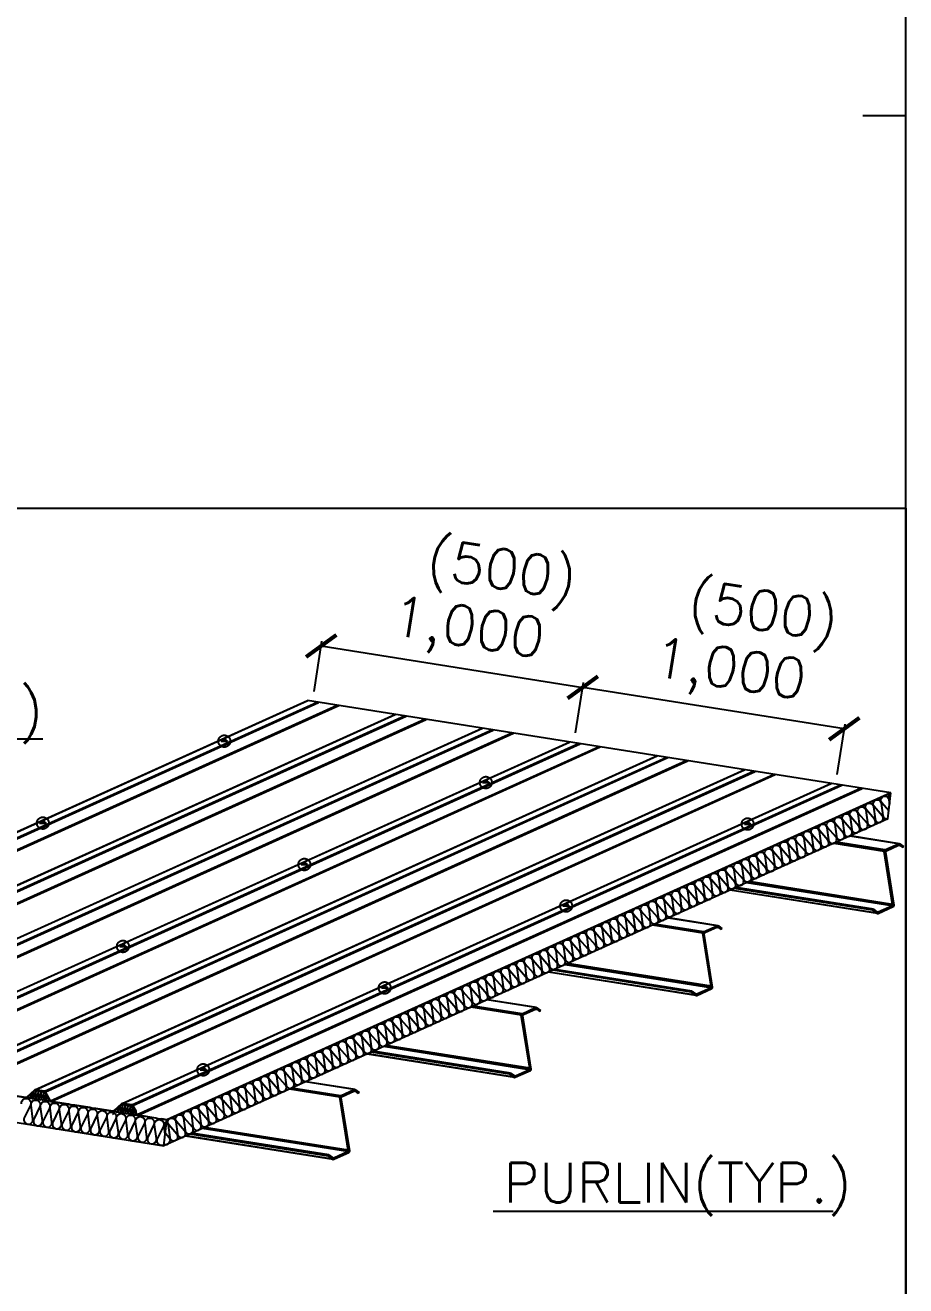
# Model space of a CAD drawing. Header units: metres. Extents: x -297536 to 1852864, y -630451 to -422551.
# Drawn here: x 1142245 to 1165464, y -596423 to -563183 of the extents above; entities that cross this region are included whole.
import ezdxf

# ---------------------------------------------------------------- set-up
doc = ezdxf.new("R2010")
doc.units = ezdxf.units.M
doc.header["$LTSCALE"] = 700
doc.linetypes.add('HID', pattern=[2.3, 1.5, -0.8])
for name, color, linetype in [('DIM', 7, 'Continuous'), ('INS', 8, 'Continuous'), ('sec', 4, 'Continuous'), ('TEX', 3, 'Continuous'), ('된장공장-1$0$WID', 4, 'Continuous')]:
    doc.layers.add(name, color=color, linetype=linetype)
doc.styles.add('WHGTXT', font='romans.shx', dxfattribs={"bigfont": 'WHGTXT.shx'})

# ---------------------------------------------------------------- blocks, each defined once
blk = doc.blocks.new('_ArchTick')
at = {"color": 0, "linetype": 'ByBlock', "const_width": 0.15}
blk.add_lwpolyline([(-0.5, -0.5), (0.5, 0.5)], dxfattribs=at)
blk = doc.blocks.new('Form01')
at = {"layer": '된장공장-1$0$WID', "ltscale": 250}
for p, q in [((410, -287), (410, -10)), ((410, -204.321), (408.378, -204.321))]:
    blk.add_line(p, q, dxfattribs=at)

msp = doc.modelspace()

# ---------------------------------------------------------------- hatches: boundary and pattern name
at = {"layer": 'sec'}
h = msp.add_hatch(color=4, dxfattribs=at)
h.dxf.hatch_style = 1
h.paths.add_polyline_path([(1165284.4, -584765.3, 0.0883807), (1165272.5, -584768.3), (1165093.9, -584849), (1165156.8, -584859), (1165198.3, -584840.2), (1165268.4, -584808.6, -0.269346), (1165303.3, -584812.2), (1165382, -584869.3), (1165402.6, -584841), (1165307.5, -584771.9, 0.0607435), (1165300.1, -584767.8)])
h.paths.add_polyline_path([(1164915.2, -584929.6, 0.1644316), (1164898.8, -584944.9, 0.1644316), (1164895, -584967), (1165116.6, -586366.2, -0.1644316), (1165112.9, -586388.2, -0.1644316), (1165096.5, -586403.5), (1164739.2, -586564.8, -0.269346), (1164704.2, -586561.3), (1164609.1, -586492.2), (1164588.5, -586520.5), (1164700.1, -586601.5, 0.1044457), (1164713.3, -586607.4, 0.0274896), (1164717.1, -586608, 0.1323152), (1164735.1, -586605.1), (1165135.2, -586424.4, 0.338002), (1165155.4, -586387.1), (1164933.8, -584987.9, -0.338002), (1164954, -584950.5), (1165156.8, -584859), (1165093.9, -584849)])
h = msp.add_hatch(color=4, dxfattribs=at)
h.dxf.hatch_style = 1
h.paths.add_polyline_path([(1160499.5, -586925.6, 0.0883807), (1160487.6, -586928.7), (1160308.9, -587009.3), (1160371.9, -587019.3), (1160413.4, -587000.6), (1160483.5, -586968.9, -0.269346), (1160518.4, -586972.5), (1160597.1, -587029.7), (1160617.7, -587001.3), (1160522.6, -586932.2, 0.0607435), (1160515.1, -586928.1)])
h.paths.add_polyline_path([(1160130.3, -587090, 0.1644316), (1160113.9, -587105.3, 0.1644316), (1160110.1, -587127.3), (1160331.7, -588526.5, -0.1644316), (1160328, -588548.6, -0.1644316), (1160311.6, -588563.9), (1159954.3, -588725.2, -0.269346), (1159919.3, -588721.6), (1159824.2, -588652.5), (1159803.6, -588680.8), (1159915.2, -588761.9, 0.1044457), (1159928.4, -588767.8, 0.0274896), (1159932.2, -588768.4, 0.1323152), (1159950.1, -588765.4), (1160350.3, -588584.8, 0.338002), (1160370.5, -588547.4), (1160148.9, -587148.3, -0.338002), (1160169, -587110.9), (1160371.9, -587019.3), (1160308.9, -587009.3)])
h = msp.add_hatch(color=4, dxfattribs=at)
h.dxf.hatch_style = 1
h.paths.add_polyline_path([(1155714.6, -589086, 0.0883807), (1155702.7, -589089), (1155524, -589169.6), (1155587, -589179.6), (1155628.5, -589160.9), (1155698.5, -589129.3, -0.269346), (1155733.5, -589132.8), (1155812.2, -589190), (1155832.7, -589161.7), (1155737.6, -589092.6, 0.0607435), (1155730.2, -589088.5)])
h.paths.add_polyline_path([(1155345.4, -589250.3, 0.1644316), (1155329, -589265.6, 0.1644316), (1155325.2, -589287.7), (1155546.8, -590686.8, -0.1644316), (1155543, -590708.9, -0.1644316), (1155526.6, -590724.2), (1155169.3, -590885.5, -0.269346), (1155134.4, -590881.9), (1155039.3, -590812.8), (1155018.7, -590841.1), (1155130.2, -590922.2, 0.1044457), (1155143.4, -590928.1, 0.0274896), (1155147.2, -590928.7, 0.1323152), (1155165.2, -590925.8), (1155565.4, -590745.1, 0.338002), (1155585.5, -590707.7), (1155363.9, -589308.6, -0.338002), (1155384.1, -589271.2), (1155587, -589179.6), (1155524, -589169.6)])
h = msp.add_hatch(color=4, dxfattribs=at)
h.dxf.hatch_style = 1
h.paths.add_polyline_path([(1150929.6, -591246.3, 0.0883807), (1150917.7, -591249.3), (1150739.1, -591330), (1150802.1, -591340), (1150843.5, -591321.2), (1150913.6, -591289.6, -0.269346), (1150948.6, -591293.2), (1151027.2, -591350.3), (1151047.8, -591322), (1150952.7, -591252.9, 0.0607435), (1150945.3, -591248.8)])
h.paths.add_polyline_path([(1150560.4, -591410.6, 0.1644316), (1150544, -591425.9, 0.1644316), (1150540.3, -591448), (1150761.9, -592847.1, -0.1644316), (1150758.1, -592869.2, -0.1644316), (1150741.7, -592884.5), (1150384.4, -593045.8, -0.269346), (1150349.4, -593042.3), (1150254.3, -592973.2), (1150233.8, -593001.5), (1150345.3, -593082.5, 0.1044457), (1150358.5, -593088.4, 0.0274896), (1150362.3, -593089, 0.1323152), (1150380.3, -593086.1), (1150780.5, -592905.4, 0.338002), (1150800.6, -592868.1), (1150579, -591468.9, -0.338002), (1150599.2, -591431.5), (1150802.1, -591340), (1150739.1, -591330)])

# ---------------------------------------------------------------- linework, layer by layer
for p, q in [((1149860, -580753.8), (1150070.3, -579426.2)), ((1150050.6, -579550.6), (1156946.5, -580642.8)), ((1156756, -581846), (1156966.3, -580518.4)), ((1156756, -581846), (1156966.3, -580518.4)), ((1163842.5, -581735), (1156946.5, -580642.8)), ((1163651.9, -582938.2), (1163862.2, -581610.6)), ((1142710, -582011.6), (1134781.5, -582011.6)), ((1163552.6, -594466.7), (1154583.5, -594466.7))]:
    msp.add_line(p, q)
at = {"color": 8}
for p, q in [((1130980, -589439), (1149689.8, -580991.8)), ((1130994.1, -589438), (1149698.6, -580993.2)), ((1131235.1, -589476.2), (1149939.6, -581031.3)), ((1131248.3, -589481.5), (1149958.1, -581034.3)), ((1131257.8, -589492), (1149982.4, -581038.1)), ((1165069.4, -583427.7), (1149689.8, -580991.8)), ((1131388.8, -589729.1), (1150468.1, -581115)), ((1131398.3, -589739.7), (1150492.4, -581118.9)), ((1131411.4, -589745), (1150510.9, -581121.8)), ((1133295.3, -589798.6), (1151993.5, -581356.6)), ((1133309.5, -589797.6), (1152002.3, -581358)), ((1133550.5, -589835.8), (1152243.4, -581396.2)), ((1133563.6, -589841.1), (1152261.8, -581399.1)), ((1133573.1, -589851.7), (1152286.1, -581403)), ((1133704.2, -590088.7), (1152771.9, -581479.9)), ((1133713.6, -590099.3), (1152796.2, -581483.8)), ((1133726.8, -590104.6), (1152814.6, -581486.7)), ((1135597.2, -590163.2), (1154295.4, -581721.2)), ((1135611.3, -590162.2), (1154304.2, -581722.6)), ((1135852.4, -590200.4), (1154545.2, -581760.8)), ((1135865.5, -590205.7), (1154563.7, -581763.7)), ((1135875, -590216.3), (1154588, -581767.6)), ((1136006, -590453.3), (1155073.7, -581844.5)), ((1136015.5, -590463.9), (1155098.1, -581848.4)), ((1136028.7, -590469.2), (1155116.5, -581851.3)), ((1137900.7, -590520), (1156585.7, -582084)), ((1137909.8, -590521.3), (1156594.5, -582085.4)), ((1138150.8, -590559.5), (1156835.6, -582123.5)), ((1138166.5, -590563.6), (1156854, -582126.5)), ((1138177.6, -590573.4), (1156878.3, -582130.3)), ((1138297.8, -590815.4), (1157364.1, -582207.3)), ((1138306.8, -590826.2), (1157388.4, -582211.1)), ((1138319.1, -590831.9), (1157406.8, -582214)), ((1140198.3, -590891.9), (1158896.4, -582450)), ((1140212.4, -590891), (1158905.3, -582451.4)), ((1140453.4, -590929.1), (1159146.3, -582489.5)), ((1140466.6, -590934.4), (1159164.8, -582492.5)), ((1140476.1, -590945), (1159189.1, -582496.3)), ((1140607.1, -591182.1), (1159674.8, -582573.2)), ((1140616.6, -591192.6), (1159699.1, -582577.1)), ((1140629.7, -591197.9), (1159717.6, -582580)), ((1142500.1, -591256.5), (1161198.3, -582814.5)), ((1142514.3, -591255.5), (1161207.2, -582815.9)), ((1142755.3, -591293.7), (1161448.2, -582854.1)), ((1142768.5, -591299), (1161466.6, -582857)), ((1142777.9, -591309.6), (1161491, -582860.9)), ((1142909, -591546.6), (1161976.7, -582937.8)), ((1142918.5, -591557.2), (1162001, -582941.7)), ((1142931.6, -591562.5), (1162019.5, -582944.6)), ((1144803.6, -591613.3), (1163488.6, -583177.3)), ((1144812.7, -591614.6), (1163497.5, -583178.7)), ((1145053.8, -591652.8), (1163738.5, -583216.9)), ((1145069.4, -591657), (1163757, -583219.8)), ((1145080.6, -591666.8), (1163781.3, -583223.6)), ((1145200.7, -591908.8), (1164267, -583300.6)), ((1145209.7, -591919.5), (1164291.3, -583304.4)), ((1145222, -591925.2), (1164309.8, -583307.3))]:
    msp.add_line(p, q, dxfattribs=at)
at = {"color": 1}
for p, q in [((1147450.8, -582023.1), (1147450.8, -582054.6)), ((1147461.9, -582016.1), (1147528, -582016.1)), ((1147472.9, -582023.1), (1147472.9, -582054.6)), ((1147517, -582023.1), (1147517, -582054.6)), ((1147539, -582023.1), (1147539, -582054.6)), ((1147410.9, -582061.6), (1147410.9, -582054.6)), ((1147410.9, -582054.6), (1147578.9, -582054.6)), ((1147410.9, -582061.6), (1147578.9, -582061.6)), ((1147578.9, -582061.6), (1147578.9, -582054.6)), ((1154306.9, -583153.8), (1154306.9, -583146.8)), ((1154306.9, -583146.8), (1154474.9, -583146.8)), ((1154306.9, -583153.8), (1154474.9, -583153.8)), ((1154346.8, -583115.3), (1154346.8, -583146.8)), ((1154357.8, -583108.3), (1154423.9, -583108.3)), ((1154368.8, -583115.3), (1154368.8, -583146.8)), ((1154412.9, -583115.3), (1154412.9, -583146.8)), ((1154435, -583115.3), (1154435, -583146.8)), ((1154474.9, -583153.8), (1154474.9, -583146.8)), ((1142626, -584221.9), (1142626, -584214.9)), ((1142626, -584214.9), (1142794, -584214.9)), ((1142626, -584221.9), (1142794, -584221.9)), ((1142665.9, -584183.4), (1142665.9, -584214.9)), ((1142676.9, -584176.4), (1142743.1, -584176.4)), ((1142688, -584183.4), (1142688, -584214.9)), ((1142732.1, -584183.4), (1142732.1, -584214.9)), ((1142754.1, -584183.4), (1142754.1, -584214.9)), ((1142794, -584221.9), (1142794, -584214.9)), ((1161209.8, -584247.1), (1161209.8, -584240.1)), ((1161209.8, -584240.1), (1161377.8, -584240.1)), ((1161209.8, -584247.1), (1161377.8, -584247.1)), ((1161249.7, -584208.6), (1161249.7, -584240.1)), ((1161260.7, -584201.6), (1161326.9, -584201.6)), ((1161271.8, -584208.6), (1161271.8, -584240.1)), ((1161315.9, -584208.6), (1161315.9, -584240.1)), ((1161337.9, -584208.6), (1161337.9, -584240.1)), ((1161377.8, -584247.1), (1161377.8, -584240.1)), ((1149521.9, -585314.1), (1149521.9, -585307.1)), ((1149521.9, -585307.1), (1149689.9, -585307.1)), ((1149521.9, -585314.1), (1149689.9, -585314.1)), ((1149561.8, -585275.6), (1149561.8, -585307.1)), ((1149572.9, -585268.6), (1149639, -585268.6)), ((1149583.9, -585275.6), (1149583.9, -585307.1)), ((1149628, -585275.6), (1149628, -585307.1)), ((1149650, -585275.6), (1149650, -585307.1)), ((1149689.9, -585314.1), (1149689.9, -585307.1)), ((1156424.9, -586407.4), (1156424.9, -586400.4)), ((1156424.9, -586400.4), (1156592.9, -586400.4)), ((1156424.9, -586407.4), (1156592.9, -586407.4)), ((1156464.8, -586368.9), (1156464.8, -586400.4)), ((1156475.8, -586361.9), (1156542, -586361.9)), ((1156486.8, -586368.9), (1156486.8, -586400.4)), ((1156530.9, -586368.9), (1156530.9, -586400.4)), ((1156553, -586368.9), (1156553, -586400.4)), ((1156592.9, -586407.4), (1156592.9, -586400.4)), ((1144737, -587474.5), (1144737, -587467.5)), ((1144737, -587467.5), (1144905, -587467.5)), ((1144737, -587474.5), (1144905, -587474.5)), ((1144776.9, -587436), (1144776.9, -587467.5)), ((1144787.9, -587429), (1144854.1, -587429)), ((1144799, -587436), (1144799, -587467.5)), ((1144843.1, -587436), (1144843.1, -587467.5)), ((1144865.1, -587436), (1144865.1, -587467.5)), ((1144905, -587474.5), (1144905, -587467.5)), ((1151640, -588567.8), (1151640, -588560.8)), ((1151640, -588560.8), (1151808, -588560.8)), ((1151640, -588567.8), (1151808, -588567.8)), ((1151679.9, -588529.3), (1151679.9, -588560.8)), ((1151690.9, -588522.3), (1151757, -588522.3)), ((1151701.9, -588529.3), (1151701.9, -588560.8)), ((1151746, -588529.3), (1151746, -588560.8)), ((1151768.1, -588529.3), (1151768.1, -588560.8)), ((1151808, -588567.8), (1151808, -588560.8)), ((1146855, -590728.1), (1146855, -590721.1)), ((1146855, -590721.1), (1147023, -590721.1)), ((1146855, -590728.1), (1147023, -590728.1)), ((1146894.9, -590689.6), (1146894.9, -590721.1)), ((1146906, -590682.6), (1146972.1, -590682.6)), ((1146917, -590689.6), (1146917, -590721.1)), ((1146961.1, -590689.6), (1146961.1, -590721.1)), ((1146983.1, -590689.6), (1146983.1, -590721.1)), ((1147023, -590728.1), (1147023, -590721.1))]:
    msp.add_line(p, q, dxfattribs=at)
at = {"color": 5}
msp.add_lwpolyline([(1165464.2, -610917.4), (1130464.2, -610917.4), (1130464.2, -575917.3), (1165464.2, -575917.3)], close=True, dxfattribs=at)
at = {"color": 8}
for points in [[(1145159.1, -591825.8), (1145075, -591673.7, 0.2311749), (1145058.4, -591662), (1144805.5, -591622, 0.2311749), (1144786.1, -591627.9), (1144583.6, -591817.1, -0.2311749), (1144550.2, -591827.4), (1144107.1, -591757.2), (1144046.7, -591758.3), (1144000.3, -591750.9), (1143943.2, -591731.2), (1143550.7, -591669.1), (1143490.4, -591670.1), (1143444, -591662.8), (1143386.9, -591643.1), (1142930.3, -591570.8, -0.2311749), (1142901.6, -591550.7), (1142774.6, -591320.8, 0.2311749), (1142745.9, -591300.7), (1142521.1, -591265.1, 0.2311749), (1142487.6, -591275.4), (1142295.7, -591454.7, -0.2311749), (1142262.2, -591465), (1141805.7, -591392.7)], [(1145118.5, -591752.3), (1145111.1, -591756.4), (1145151.8, -591829.9, 1), (1145166.5, -591821.7), (1145082.4, -591669.6, 0.2311749), (1145059.7, -591653.7), (1144806.8, -591613.7, 0.2311749), (1144780.3, -591621.8), (1144577.9, -591811, -0.2311749), (1144551.5, -591819.1), (1144107.7, -591748.8), (1144047.3, -591749.8), (1144002.4, -591742.7), (1143945.3, -591723.1), (1143551.3, -591660.7), (1143490.9, -591661.7), (1143446, -591654.6), (1143388.9, -591634.9), (1142931.6, -591562.5, -0.2311749), (1142909, -591546.6), (1142777.9, -591309.6, 0.2311749), (1142755.3, -591293.7), (1142514.3, -591255.5, 0.2311749), (1142487.9, -591263.6), (1142290, -591448.6, -0.2311749), (1142263.5, -591456.7), (1141806.2, -591384.3)], [(1142150.1, -591621.4, -1.34), (1142380, -591657.8), (1142220.1, -591990)], [(1142220.1, -591990, 1.34), (1142450, -592026.4), (1142400.6, -591661.1, -1.34), (1142630.5, -591697.5), (1142470.6, -592029.7), (1142470.6, -592029.7, 1.34), (1142700.5, -592066.1), (1142651.1, -591700.8, -1.34), (1142881, -591737.2), (1142721.1, -592069.4), (1142721.1, -592069.4, 1.34), (1142951, -592105.8), (1142901.6, -591740.5, -1.34), (1143131.5, -591776.9), (1142971.6, -592109.1), (1142971.6, -592109.1, 1.34), (1143201.5, -592145.5), (1143152.1, -591780.1, -1.34), (1143382, -591816.5), (1143222.1, -592148.7), (1143222.1, -592148.7, 1.34), (1143452, -592185.1), (1143402.6, -591819.8, -1.34), (1143632.5, -591856.2), (1143472.6, -592188.4), (1143472.6, -592188.4, 1.34), (1143702.5, -592224.8), (1143653.1, -591859.5, -1.34), (1143883, -591895.9), (1143723.1, -592228.1), (1143723.1, -592228.1, 1.34), (1143953, -592264.5), (1143903.6, -591899.2, -1.34), (1144133.5, -591935.6), (1143973.6, -592267.8), (1143973.6, -592267.8, 1.34), (1144203.5, -592304.2), (1144154.1, -591938.8, -1.34), (1144384, -591975.2), (1144224.1, -592307.4), (1144224.1, -592307.4, 1.34), (1144454, -592343.8), (1144404.6, -591978.5, -1.34), (1144634.5, -592014.9), (1144474.6, -592347.1), (1144474.6, -592347.1, 1.34), (1144704.5, -592383.5), (1144655.1, -592018.2, -1.34), (1144885, -592054.6), (1144725.1, -592386.8), (1144725.1, -592386.8, 1.34), (1144955, -592423.2), (1144905.6, -592057.9, -1.34), (1145135.5, -592094.3), (1144975.6, -592426.5), (1144975.6, -592426.5, 1.34), (1145205.5, -592462.9), (1145156.1, -592097.5, -1.34), (1145386, -592133.9), (1145226.1, -592466.1), (1145226.1, -592466.1, 1.34), (1145456, -592502.6), (1145406.6, -592137.2, -1.34), (1145636.5, -592173.6), (1145476.6, -592505.8), (1145476.6, -592505.8, 1.34), (1145706.5, -592542.2), (1145657.1, -592176.9, -1.34), (1145887, -592213.3), (1145727.1, -592545.5), (1145727.1, -592545.5, 0.7786575), (1145908.2, -592695.9)], [(1145981.6, -592045.6), (1145851.4, -592025), (1145791, -592026), (1145746.1, -592018.9), (1145689, -591999.2), (1145223.8, -591925.6, -0.2311749), (1145201.2, -591909.7), (1145164.5, -591843.3, 0.2311749), (1145158, -591838.7), (1145153.6, -591838.1, -0.2311749), (1145147.1, -591833.5), (1145061.3, -591678.3, 0.2311749), (1145038.7, -591662.4), (1144802.4, -591625, 0.2311749), (1144775.9, -591633.1), (1144581.2, -591815.1, 0.1670433), (1144571.6, -591833.2), (1144560.1, -591905.5), (1144568.4, -591906.8)], [(1145980.6, -592053.9), (1145850.8, -592033.4), (1145790.4, -592034.4), (1145744, -592027.1), (1145686.9, -592007.4), (1145222.5, -591933.9, -0.2311749), (1145193.9, -591913.8), (1145157.2, -591847.4, 0.2311749), (1145156.7, -591847), (1145152.3, -591846.3, -0.2311749), (1145139.7, -591837.5), (1145054, -591682.4, 0.2311749), (1145037.4, -591670.7), (1144801, -591633.3, 0.2311749), (1144781.7, -591639.2), (1144586.9, -591821.3, 0.1670433), (1144579.9, -591834.5), (1144568.4, -591906.8)], [(1145937.4, -592436.9), (1145907.6, -592216.6, -0.3270457), (1145976.5, -592090.7)]]:
    msp.add_lwpolyline(points, format="xyb", dxfattribs=at)
at = {"color": 1, "linetype": 'HID', "ltscale": 10}
for centre in [(1147494.9, -582061.6), (1154390.9, -583153.8), (1142710, -584221.9), (1161293.8, -584247.1), (1149605.9, -585314.1), (1156508.9, -586407.4), (1144821, -587474.5), (1151724, -588567.8), (1146939, -590728.1)]:
    msp.add_circle(centre, 157.2, dxfattribs=at)
at = {"color": 1}
for centre, radius, start, end in [((1147461.9, -582028.3), 12.2, 25.17539, 154.82461), ((1147494.9, -582054.3), 38.2, 54.77484, 125.22516), ((1147528, -582028.3), 12.2, 25.17539, 154.82461), ((1154357.8, -583120.5), 12.2, 25.17539, 154.82461), ((1154390.9, -583146.5), 38.2, 54.77484, 125.22516), ((1154423.9, -583120.5), 12.2, 25.17539, 154.82461), ((1142676.9, -584188.6), 12.2, 25.17539, 154.82461), ((1142710, -584214.6), 38.2, 54.77484, 125.22516), ((1142743.1, -584188.6), 12.2, 25.17539, 154.82461), ((1161260.7, -584213.8), 12.2, 25.17539, 154.82461), ((1161293.8, -584239.8), 38.2, 54.77484, 125.22516), ((1161326.9, -584213.8), 12.2, 25.17539, 154.82461), ((1149572.9, -585280.8), 12.2, 25.17539, 154.82461), ((1149605.9, -585306.9), 38.2, 54.77484, 125.22516), ((1149639, -585280.8), 12.2, 25.17539, 154.82461), ((1156475.8, -586374.1), 12.2, 25.17539, 154.82461), ((1156508.9, -586400.2), 38.2, 54.77484, 125.22516), ((1156542, -586374.1), 12.2, 25.17539, 154.82461), ((1144787.9, -587441.1), 12.2, 25.17539, 154.82461), ((1144821, -587467.2), 38.2, 54.77484, 125.22516), ((1144854.1, -587441.1), 12.2, 25.17539, 154.82461), ((1151690.9, -588534.5), 12.2, 25.17539, 154.82461), ((1151724, -588560.5), 38.2, 54.77484, 125.22516), ((1151757, -588534.5), 12.2, 25.17539, 154.82461), ((1146906, -590694.8), 12.2, 25.17539, 154.82461), ((1146939, -590720.8), 38.2, 54.77484, 125.22516), ((1146972.1, -590694.8), 12.2, 25.17539, 154.82461)]:
    msp.add_arc(centre, radius, start, end, dxfattribs=at)
at = {"layer": 'DIM'}
for points in [[(1142710, -584176.4, 0, 240.1, 0), (1142710, -583456.2, 0, 0, 0), (1142710, -582011.6, 0, 0, 0)], [(1154583.5, -590857.3, 0, 240.1, 0), (1154583.5, -591577.5, 0, 0, 0), (1154583.5, -594466.7, 0, 0, 0)]]:
    msp.add_lwpolyline(points, format="xyseb", dxfattribs=at)
at = {"layer": 'INS'}
for p, q in [((1165068.5, -583436), (1145980.6, -592053.9)), ((1165069.4, -583427.7), (1145981.6, -592045.6)), ((1164992, -584113.5), (1165069.4, -583427.7)), ((1164992, -584113.5), (1145904.2, -592731.4)), ((1130667.8, -590318.2), (1145904.2, -592731.4)), ((1145904.2, -592731.4), (1145981.6, -592045.6)), ((1145904.2, -592731.4), (1145981.6, -592045.6))]:
    msp.add_line(p, q, dxfattribs=at)
for points in [[(1145973.3, -592119.1, -0.1930197), (1146012.8, -592188.5), (1146055.9, -592511.6), (1146055.9, -592511.6, 1.34), (1146243.4, -592427), (1146029.6, -592180.9, -1.34), (1146217.2, -592096.2), (1146260.3, -592419.4), (1146260.3, -592419.4, 1.34), (1146447.8, -592334.7), (1146234, -592088.7, -1.34), (1146421.5, -592004), (1146464.6, -592327.1), (1146464.6, -592327.1, 1.34), (1146652.2, -592242.4), (1146438.4, -591996.4, -1.34), (1146625.9, -591911.7), (1146669, -592234.8), (1146669, -592234.8, 1.34), (1146856.6, -592150.1), (1146642.8, -591904.1, -1.34), (1146830.3, -591819.4), (1146873.4, -592142.5), (1146873.4, -592142.5, 1.34), (1147061, -592057.8), (1146847.1, -591811.8, -1.34), (1147034.7, -591727.1), (1147077.8, -592050.2), (1147077.8, -592050.2, 1.34), (1147265.4, -591965.6), (1147051.5, -591719.5, -1.34), (1147239.1, -591634.9), (1147282.2, -591958), (1147282.2, -591958, 1.34), (1147469.8, -591873.3), (1147255.9, -591627.3, -1.34), (1147443.5, -591542.6), (1147486.6, -591865.7), (1147486.6, -591865.7, 1.34), (1147674.2, -591781), (1147460.3, -591535, -1.34), (1147647.9, -591450.3), (1147691, -591773.4), (1147691, -591773.4, 1.34), (1147878.6, -591688.7), (1147664.7, -591442.7, -1.34), (1147852.3, -591358), (1147895.4, -591681.1), (1147895.4, -591681.1, 1.34), (1148082.9, -591596.4), (1147869.1, -591350.4, -1.34), (1148056.7, -591265.7), (1148099.8, -591588.8), (1148099.8, -591588.8, 1.34), (1148287.3, -591504.2), (1148073.5, -591258.1, -1.34), (1148261, -591173.5), (1148304.2, -591496.6), (1148304.2, -591496.6, 1.34), (1148491.7, -591411.9), (1148277.9, -591165.9, -1.34), (1148465.4, -591081.2), (1148508.5, -591404.3), (1148508.5, -591404.3, 1.34), (1148696.1, -591319.6), (1148482.3, -591073.6, -1.34), (1148669.8, -590988.9), (1148712.9, -591312), (1148712.9, -591312, 1.34), (1148900.5, -591227.3), (1148686.6, -590981.3, -1.34), (1148874.2, -590896.6), (1148917.3, -591219.7), (1148917.3, -591219.7, 1.34), (1149104.9, -591135), (1148891, -590889, -1.34), (1149078.6, -590804.3), (1149121.7, -591127.5), (1149121.7, -591127.5, 1.34), (1149309.3, -591042.8), (1149095.4, -590796.7, -1.34), (1149283, -590712.1), (1149326.1, -591035.2), (1149326.1, -591035.2, 1.34), (1149513.7, -590950.5), (1149299.8, -590704.5, -1.34), (1149487.4, -590619.8), (1149530.5, -590942.9), (1149530.5, -590942.9, 1.34), (1149718.1, -590858.2), (1149504.2, -590612.2, -1.34), (1149691.8, -590527.5), (1149734.9, -590850.6), (1149734.9, -590850.6, 1.34), (1149922.4, -590765.9), (1149708.6, -590519.9, -1.34), (1149896.2, -590435.2), (1149939.3, -590758.3), (1149939.3, -590758.3, 1.34), (1150126.8, -590673.7), (1149913, -590427.6, -1.34), (1150100.6, -590342.9), (1150143.7, -590666.1), (1150143.7, -590666.1, 1.34), (1150331.2, -590581.4), (1150117.4, -590335.4, -1.34), (1150304.9, -590250.7), (1150348, -590573.8), (1150348, -590573.8, 1.34), (1150535.6, -590489.1), (1150321.8, -590243.1, -1.34), (1150509.3, -590158.4), (1150552.4, -590481.5), (1150552.4, -590481.5, 1.34), (1150740, -590396.8), (1150526.1, -590150.8, -1.34), (1150713.7, -590066.1), (1150756.8, -590389.2), (1150756.8, -590389.2, 1.34), (1150944.4, -590304.5), (1150730.5, -590058.5, -1.34), (1150918.1, -589973.8), (1150961.2, -590296.9), (1150961.2, -590296.9, 1.34), (1151148.8, -590212.3), (1150934.9, -589966.2, -1.34), (1151122.5, -589881.5), (1151165.6, -590204.7), (1151165.6, -590204.7, 1.34), (1151353.2, -590120), (1151139.3, -589874, -1.34), (1151326.9, -589789.3), (1151370, -590112.4), (1151370, -590112.4, 1.34), (1151557.6, -590027.7), (1151343.7, -589781.7, -1.34), (1151531.3, -589697), (1151574.4, -590020.1), (1151574.4, -590020.1, 1.34), (1151761.9, -589935.4), (1151548.1, -589689.4, -1.34), (1151735.7, -589604.7), (1151778.8, -589927.8), (1151778.8, -589927.8, 1.34), (1151966.3, -589843.1), (1151752.5, -589597.1, -1.34), (1151940.1, -589512.4), (1151983.2, -589835.5), (1151983.2, -589835.5, 1.34), (1152170.7, -589750.9), (1151956.9, -589504.8, -1.34), (1152144.4, -589420.2), (1152187.5, -589743.3), (1152187.5, -589743.3, 1.34), (1152375.1, -589658.6), (1152161.3, -589412.6, -1.34), (1152348.8, -589327.9), (1152391.9, -589651), (1152391.9, -589651, 1.34), (1152579.5, -589566.3), (1152365.7, -589320.3, -1.34), (1152553.2, -589235.6), (1152596.3, -589558.7), (1152596.3, -589558.7, 1.34), (1152783.9, -589474), (1152570, -589228, -1.34), (1152757.6, -589143.3), (1152800.7, -589466.4), (1152800.7, -589466.4, 1.34), (1152988.3, -589381.7), (1152774.4, -589135.7, -1.34), (1152962, -589051), (1153005.1, -589374.2), (1153005.1, -589374.2, 1.34), (1153192.7, -589289.5), (1152978.8, -589043.4, -1.34), (1153166.4, -588958.8), (1153209.5, -589281.9), (1153209.5, -589281.9, 1.34), (1153397.1, -589197.2), (1153183.2, -588951.2, -1.34), (1153370.8, -588866.5), (1153413.9, -589189.6), (1153413.9, -589189.6, 1.34), (1153601.5, -589104.9), (1153387.6, -588858.9, -1.34), (1153575.2, -588774.2), (1153618.3, -589097.3), (1153618.3, -589097.3, 1.34), (1153805.8, -589012.6), (1153592, -588766.6, -1.34), (1153779.6, -588681.9), (1153822.7, -589005), (1153822.7, -589005, 1.34), (1154010.2, -588920.3), (1153796.4, -588674.3, -1.34), (1153983.9, -588589.6), (1154027, -588912.8), (1154027, -588912.8, 1.34), (1154214.6, -588828.1), (1154000.8, -588582, -1.34), (1154188.3, -588497.4), (1154231.4, -588820.5), (1154231.4, -588820.5, 1.34), (1154419, -588735.8), (1154205.2, -588489.8, -1.34), (1154392.7, -588405.1), (1154435.8, -588728.2), (1154435.8, -588728.2, 1.34), (1154623.4, -588643.5), (1154409.5, -588397.5, -1.34), (1154597.1, -588312.8), (1154640.2, -588635.9), (1154640.2, -588635.9, 1.34), (1154827.8, -588551.2), (1154613.9, -588305.2, -1.34), (1154801.5, -588220.5), (1154844.6, -588543.6), (1154844.6, -588543.6, 1.34), (1155032.2, -588459), (1154818.3, -588212.9, -1.34), (1155005.9, -588128.2), (1155049, -588451.4), (1155049, -588451.4, 1.34), (1155236.6, -588366.7), (1155022.7, -588120.7, -1.34), (1155210.3, -588036), (1155253.4, -588359.1), (1155253.4, -588359.1, 1.34), (1155441, -588274.4), (1155227.1, -588028.4, -1.34), (1155414.7, -587943.7), (1155457.8, -588266.8), (1155457.8, -588266.8, 1.34), (1155645.3, -588182.1), (1155431.5, -587936.1, -1.34), (1155619.1, -587851.4), (1155662.2, -588174.5), (1155662.2, -588174.5, 1.34), (1155849.7, -588089.8), (1155635.9, -587843.8, -1.34), (1155823.4, -587759.1), (1155866.6, -588082.2), (1155866.6, -588082.2, 1.34), (1156054.1, -587997.6), (1155840.3, -587751.5, -1.34), (1156027.8, -587666.9), (1156070.9, -587990), (1156070.9, -587990, 1.34), (1156258.5, -587905.3), (1156044.7, -587659.3, -1.34), (1156232.2, -587574.6), (1156275.3, -587897.7), (1156275.3, -587897.7, 1.34), (1156462.9, -587813), (1156249, -587567, -1.34), (1156436.6, -587482.3), (1156479.7, -587805.4), (1156479.7, -587805.4, 1.34), (1156667.3, -587720.7), (1156453.4, -587474.7, -1.34), (1156641, -587390), (1156684.1, -587713.1), (1156684.1, -587713.1, 1.34), (1156871.7, -587628.4), (1156657.8, -587382.4, -1.34), (1156845.4, -587297.7), (1156888.5, -587620.8), (1156888.5, -587620.8, 1.34), (1157076.1, -587536.2), (1156862.2, -587290.1, -1.34), (1157049.8, -587205.5), (1157092.9, -587528.6), (1157092.9, -587528.6, 1.34), (1157280.5, -587443.9), (1157066.6, -587197.9, -1.34), (1157254.2, -587113.2), (1157297.3, -587436.3), (1157297.3, -587436.3, 1.34), (1157484.8, -587351.6), (1157271, -587105.6, -1.34), (1157458.6, -587020.9), (1157501.7, -587344), (1157501.7, -587344, 1.34), (1157689.2, -587259.3), (1157475.4, -587013.3, -1.34), (1157663, -586928.6), (1157706.1, -587251.7), (1157706.1, -587251.7, 1.34), (1157893.6, -587167), (1157679.8, -586921, -1.34), (1157867.3, -586836.3), (1157910.4, -587159.5), (1157910.4, -587159.5, 1.34), (1158098, -587074.8), (1157884.2, -586828.7, -1.34), (1158071.7, -586744.1), (1158114.8, -587067.2), (1158114.8, -587067.2, 1.34), (1158302.4, -586982.5), (1158088.5, -586736.5, -1.34), (1158276.1, -586651.8), (1158319.2, -586974.9), (1158319.2, -586974.9, 1.34), (1158506.8, -586890.2), (1158292.9, -586644.2, -1.34), (1158480.5, -586559.5), (1158523.6, -586882.6), (1158523.6, -586882.6, 1.34), (1158711.2, -586797.9), (1158497.3, -586551.9, -1.34), (1158684.9, -586467.2), (1158728, -586790.3), (1158728, -586790.3, 1.34), (1158915.6, -586705.6), (1158701.7, -586459.6, -1.34), (1158889.3, -586374.9), (1158932.4, -586698.1), (1158932.4, -586698.1, 1.34), (1159120, -586613.4), (1158906.1, -586367.3, -1.34), (1159093.7, -586282.7), (1159136.8, -586605.8), (1159136.8, -586605.8, 1.34), (1159324.3, -586521.1), (1159110.5, -586275.1, -1.34), (1159298.1, -586190.4), (1159341.2, -586513.5), (1159341.2, -586513.5, 1.34), (1159528.7, -586428.8), (1159314.9, -586182.8, -1.34), (1159502.5, -586098.1), (1159545.6, -586421.2), (1159545.6, -586421.2, 1.34), (1159733.1, -586336.5), (1159519.3, -586090.5, -1.34), (1159706.8, -586005.8), (1159749.9, -586328.9), (1159749.9, -586328.9, 1.34), (1159937.5, -586244.3), (1159723.7, -585998.2, -1.34), (1159911.2, -585913.5), (1159954.3, -586236.7), (1159954.3, -586236.7, 1.34), (1160141.9, -586152), (1159928.1, -585906, -1.34), (1160115.6, -585821.3), (1160158.7, -586144.4), (1160158.7, -586144.4, 1.34), (1160346.3, -586059.7), (1160132.4, -585813.7, -1.34), (1160320, -585729), (1160363.1, -586052.1), (1160363.1, -586052.1, 1.34), (1160550.7, -585967.4), (1160336.8, -585721.4, -1.34), (1160524.4, -585636.7), (1160567.5, -585959.8), (1160567.5, -585959.8, 1.34), (1160755.1, -585875.1), (1160541.2, -585629.1, -1.34), (1160728.8, -585544.4), (1160771.9, -585867.5), (1160771.9, -585867.5, 1.34), (1160959.5, -585782.9), (1160745.6, -585536.8, -1.34), (1160933.2, -585452.2), (1160976.3, -585775.3), (1160976.3, -585775.3, 1.34), (1161163.9, -585690.6), (1160950, -585444.6, -1.34), (1161137.6, -585359.9), (1161180.7, -585683), (1161180.7, -585683, 1.34), (1161368.2, -585598.3), (1161154.4, -585352.3, -1.34), (1161342, -585267.6), (1161385.1, -585590.7), (1161385.1, -585590.7, 1.34), (1161572.6, -585506), (1161358.8, -585260, -1.34), (1161546.3, -585175.3), (1161589.4, -585498.4), (1161589.4, -585498.4, 1.34), (1161777, -585413.7), (1161563.2, -585167.7, -1.34), (1161750.7, -585083), (1161793.8, -585406.1), (1161793.8, -585406.1, 1.34), (1161981.4, -585321.5), (1161767.6, -585075.4, -1.34), (1161955.1, -584990.8), (1161998.2, -585313.9), (1161998.2, -585313.9, 1.34), (1162185.8, -585229.2), (1161971.9, -584983.2, -1.34), (1162159.5, -584898.5), (1162202.6, -585221.6), (1162202.6, -585221.6, 1.34), (1162390.2, -585136.9), (1162176.3, -584890.9, -1.34), (1162363.9, -584806.2), (1162407, -585129.3), (1162407, -585129.3, 1.34), (1162594.6, -585044.6), (1162380.7, -584798.6, -1.34), (1162568.3, -584713.9), (1162611.4, -585037), (1162611.4, -585037, 1.34), (1162799, -584952.3), (1162585.1, -584706.3, -1.34), (1162772.7, -584621.6), (1162815.8, -584944.8), (1162815.8, -584944.8, 1.34), (1163003.4, -584860.1), (1162789.5, -584614, -1.34), (1162977.1, -584529.4), (1163020.2, -584852.5), (1163020.2, -584852.5, 1.34), (1163207.7, -584767.8), (1162993.9, -584521.8, -1.34), (1163181.5, -584437.1), (1163224.6, -584760.2), (1163224.6, -584760.2, 1.34), (1163412.1, -584675.5), (1163198.3, -584429.5, -1.34), (1163385.8, -584344.8), (1163429, -584667.9), (1163429, -584667.9, 1.34), (1163616.5, -584583.2), (1163402.7, -584337.2, -1.34), (1163590.2, -584252.5), (1163633.3, -584575.6), (1163633.3, -584575.6, 1.34), (1163820.9, -584491), (1163607.1, -584244.9, -1.34), (1163794.6, -584160.2), (1163837.7, -584483.4), (1163837.7, -584483.4, 1.34), (1164025.3, -584398.7), (1163811.4, -584152.6, -1.34), (1163999, -584068), (1164042.1, -584391.1), (1164042.1, -584391.1, 1.34), (1164229.7, -584306.4), (1164015.8, -584060.4, -1.34), (1164203.4, -583975.7), (1164246.5, -584298.8), (1164246.5, -584298.8, 1.34), (1164434.1, -584214.1), (1164220.2, -583968.1, -1.34), (1164407.8, -583883.4), (1164450.9, -584206.5), (1164450.9, -584206.5, 1.34), (1164638.5, -584121.8), (1164424.6, -583875.8, -1.34), (1164612.2, -583791.1), (1164655.3, -584114.2), (1164655.3, -584114.2, 1.34), (1164842.9, -584029.6), (1164629, -583783.5, -1.34), (1164816.6, -583698.8), (1164859.7, -584022), (1164859.7, -584022, 0.4471366), (1164992.2, -584111.6)], [(1165016, -583901.3), (1164833.4, -583691.3, -1.34), (1165021, -583606.6), (1165036.3, -583721.3)], [(1165048.7, -583611.5), (1165037.8, -583599, -0.4817751), (1165068.7, -583434)], [(1142450.9, -591309.2), (1142399.3, -591443.1, 0.4142136), (1142428.1, -591482.8)], [(1142428.1, -591482.8, 0.4142136), (1142467.7, -591454), (1142459.4, -591301.2)], [(1142510.9, -591264.7, -0.3045143), (1142527.2, -591299.7), (1142467.7, -591454, 0.4142136), (1142496.5, -591493.6)], [(1142496.5, -591493.6, 0.4142136), (1142536.1, -591464.8), (1142527.2, -591299.7, -0.3329335), (1142557, -591270.8, -0.3329335)], [(1142576.2, -591273.8, -0.3329335), (1142595.6, -591310.6), (1142536.1, -591464.8, 0.4142136), (1142564.9, -591504.4)], [(1142564.9, -591504.4, 0.4142136), (1142604.5, -591475.6), (1142595.6, -591310.6, -0.3329335), (1142625.4, -591281.6, -0.3329335)], [(1142644.6, -591284.7, -0.3329335), (1142664, -591321.4), (1142604.5, -591475.6, 0.4142136), (1142633.3, -591515.3)], [(1142633.3, -591515.3, 0.4142136), (1142672.9, -591486.5), (1142664, -591321.4, -0.3329335), (1142693.8, -591292.5, -0.3329335)], [(1142713.1, -591295.5, -0.3329335), (1142732.4, -591332.2), (1142672.9, -591486.5, 0.4142136), (1142701.7, -591526.1)], [(1142701.7, -591526.1, 0.4142136), (1142741.4, -591497.3), (1142732.4, -591332.2, -0.2911333), (1142757.1, -591304.4, -0.2911333)], [(1142291.2, -591461.1, 0.4142136), (1142330.8, -591432.3), (1142330.3, -591421.9)], [(1142337.4, -591415.3), (1142330.8, -591432.3, 0.4142136), (1142359.6, -591471.9)], [(1142359.6, -591471.9, 0.4142136), (1142399.3, -591443.1), (1142394.9, -591361.6)], [(1142794.9, -591358.4), (1142741.4, -591497.3, 0.4142136), (1142770.2, -591536.9)], [(1142770.2, -591536.9, 0.4142136), (1142809.8, -591508.1), (1142802.4, -591372)], [(1142837.7, -591435.8), (1142809.8, -591508.1, 0.4142136), (1142838.6, -591547.8)], [(1142838.6, -591547.8, 0.4142136), (1142878.2, -591519), (1142877.6, -591508)], [(1142880.5, -591513.1), (1142878.2, -591519, 0.4142136), (1142907, -591558.6)], [(1144714.2, -591851.9, 0.4142136), (1144753.8, -591823.1), (1144745.7, -591672.9)], [(1144795.7, -591633.1, -0.3170595), (1144813.3, -591668.9), (1144753.8, -591823.1, 0.4142136), (1144782.6, -591862.8)], [(1144782.6, -591862.8, 0.4142136), (1144822.3, -591834), (1144813.3, -591668.9, -0.3329335), (1144843.1, -591640, -0.3329335)], [(1144862.4, -591643, -0.3329335), (1144881.8, -591679.7), (1144822.3, -591834, 0.4142136), (1144851, -591873.6)], [(1144851, -591873.6, 0.4142136), (1144890.7, -591844.8), (1144881.8, -591679.7, -0.3329335), (1144911.5, -591650.8, -0.3329335)], [(1144930.8, -591653.9, -0.3329335), (1144950.2, -591690.6), (1144890.7, -591844.8, 0.4142136), (1144919.5, -591884.4)], [(1144919.5, -591884.4, 0.4142136), (1144959.1, -591855.7), (1144950.2, -591690.6, -0.3329335), (1144980, -591661.6, -0.3329335)], [(1144999.2, -591664.7, -0.3329335), (1145018.6, -591701.4), (1144959.1, -591855.7, 0.4142136), (1144987.9, -591895.3)], [(1144987.9, -591895.3, 0.4142136), (1145027.5, -591866.5), (1145018.6, -591701.4, -0.3025964), (1145044.6, -591673.2, -0.2911333)], [(1144580.9, -591830.6, 0.384847), (1144617, -591801.5), (1144616.6, -591793.6)], [(1144622, -591788.5), (1144617, -591801.5, 0.4142136), (1144645.8, -591841.1)], [(1144645.8, -591841.1, 0.4142136), (1144685.4, -591812.3), (1144681.1, -591733.2)], [(1144735.5, -591682.4), (1144685.4, -591812.3, 0.4142136), (1144714.2, -591851.9)], [(1145080.2, -591729.9), (1145027.5, -591866.5, 0.4142136), (1145056.3, -591906.1)], [(1145056.3, -591906.1, 0.4142136), (1145095.9, -591877.3), (1145088.8, -591745.4)], [(1145123, -591807.2), (1145095.9, -591877.3, 0.4142136), (1145124.7, -591917)], [(1145124.7, -591917, 0.4142136), (1145164.4, -591888.2), (1145162.7, -591857.4)], [(1145170.7, -591871.8), (1145164.4, -591888.2, 0.5302596), (1145206.2, -591927.4)], [(1145909.4, -592685.2, 0.8218623), (1146039.1, -592519.2), (1145940.9, -592406.3)]]:
    msp.add_lwpolyline(points, format="xyb", dxfattribs=at)
at = {"layer": 'sec', "color": 4}
for p, q in [((1165272.5, -584768.3), (1163991.1, -584565.4)), ((1165300.1, -584767.8), (1163999.2, -584561.8)), ((1164895, -584967), (1163567.3, -584756.7)), ((1164898.8, -584944.9), (1163604.5, -584739.9)), ((1164915.2, -584929.6), (1163633.4, -584726.6)), ((1165402.6, -584841), (1165382, -584869.3)), ((1164717.1, -586608), (1160830.4, -585992.4)), ((1164700.1, -586601.5), (1160836.6, -585989.6)), ((1164588.5, -586520.5), (1160940.5, -585942.7)), ((1164609.1, -586492.2), (1160992.3, -585919.3)), ((1165096.5, -586403.5), (1161264.2, -585796.6)), ((1165112.9, -586388.2), (1161293.5, -585783.3)), ((1165116.6, -586366.2), (1161330.7, -585766.5)), ((1164609.1, -586492.2), (1164588.5, -586520.5)), ((1160110.1, -587127.3), (1158782.4, -586917.1)), ((1160113.9, -587105.3), (1158819.6, -586900.3)), ((1160130.3, -587090), (1158848.5, -586887)), ((1160487.6, -586928.7), (1159206.2, -586725.7)), ((1160515.1, -586928.1), (1159214.2, -586722.1)), ((1160617.7, -587001.3), (1160597.1, -587029.7)), ((1160311.6, -588563.9), (1156479.3, -587956.9)), ((1160328, -588548.6), (1156508.6, -587943.7)), ((1160331.7, -588526.5), (1156545.8, -587926.9)), ((1159932.2, -588768.4), (1156045.5, -588152.8)), ((1159915.2, -588761.9), (1156051.7, -588149.9)), ((1159803.6, -588680.8), (1156155.6, -588103)), ((1159824.2, -588652.5), (1156207.4, -588079.6)), ((1159824.2, -588652.5), (1159803.6, -588680.8)), ((1155702.7, -589089), (1154421.3, -588886)), ((1155730.2, -589088.5), (1154429.3, -588882.4)), ((1155325.2, -589287.7), (1153997.5, -589077.4)), ((1155329, -589265.6), (1154034.7, -589060.6)), ((1155345.4, -589250.3), (1154063.6, -589047.3)), ((1155832.7, -589161.7), (1155812.2, -589190)), ((1155147.2, -590928.7), (1151260.5, -590313.1)), ((1155130.2, -590922.2), (1151266.8, -590310.3)), ((1155018.7, -590841.1), (1151370.7, -590263.4)), ((1155039.3, -590812.8), (1151422.5, -590240)), ((1155526.6, -590724.2), (1151694.4, -590117.2)), ((1155543, -590708.9), (1151723.7, -590104)), ((1155546.8, -590686.8), (1151760.9, -590087.2)), ((1155039.3, -590812.8), (1155018.7, -590841.1)), ((1150540.3, -591448), (1149212.6, -591237.7)), ((1150544, -591425.9), (1149249.8, -591220.9)), ((1150560.4, -591410.6), (1149278.7, -591207.6)), ((1150917.7, -591249.3), (1149636.4, -591046.4)), ((1150945.3, -591248.8), (1149644.4, -591042.8)), ((1151047.8, -591322), (1151027.2, -591350.3)), ((1150741.7, -592884.5), (1146909.4, -592277.6)), ((1150758.1, -592869.2), (1146938.8, -592264.3)), ((1150761.9, -592847.1), (1146976, -592247.5)), ((1150362.3, -593089), (1146475.6, -592473.4)), ((1150345.3, -593082.5), (1146481.9, -592470.6)), ((1150233.8, -593001.5), (1146585.8, -592423.7)), ((1150254.3, -592973.2), (1146637.5, -592400.3)), ((1150254.3, -592973.2), (1150233.8, -593001.5))]:
    msp.add_line(p, q, dxfattribs=at)
for points in [[(1164588.5, -586520.5), (1164700.1, -586601.5, 0.269346), (1164735.1, -586605.1), (1165135.2, -586424.4, 0.338002), (1165155.4, -586387.1), (1164933.8, -584987.9, -0.338002), (1164954, -584950.5), (1165268.4, -584808.6, -0.269346), (1165303.3, -584812.2), (1165382, -584869.3)], [(1164609.1, -586492.2), (1164704.2, -586561.3, 0.269346), (1164739.2, -586564.8), (1165096.5, -586403.5, 0.338002), (1165116.6, -586366.2), (1164895, -584967, -0.338002), (1164915.2, -584929.6), (1165272.5, -584768.3, -0.269346), (1165307.5, -584771.9), (1165402.6, -584841)], [(1159803.6, -588680.8), (1159915.2, -588761.9, 0.269346), (1159950.1, -588765.4), (1160350.3, -588584.8, 0.338002), (1160370.5, -588547.4), (1160148.9, -587148.3, -0.338002), (1160169, -587110.9), (1160483.5, -586968.9, -0.269346), (1160518.4, -586972.5), (1160597.1, -587029.7)], [(1159824.2, -588652.5), (1159919.3, -588721.6, 0.269346), (1159954.3, -588725.2), (1160311.6, -588563.9, 0.338002), (1160331.7, -588526.5), (1160110.1, -587127.3, -0.338002), (1160130.3, -587090), (1160487.6, -586928.7, -0.269346), (1160522.6, -586932.2), (1160617.7, -587001.3)], [(1155018.7, -590841.1), (1155130.2, -590922.2, 0.269346), (1155165.2, -590925.8), (1155565.4, -590745.1, 0.338002), (1155585.5, -590707.7), (1155363.9, -589308.6, -0.338002), (1155384.1, -589271.2), (1155698.5, -589129.3, -0.269346), (1155733.5, -589132.8), (1155812.2, -589190)], [(1155039.3, -590812.8), (1155134.4, -590881.9, 0.269346), (1155169.3, -590885.5), (1155526.6, -590724.2, 0.338002), (1155546.8, -590686.8), (1155325.2, -589287.7, -0.338002), (1155345.4, -589250.3), (1155702.7, -589089, -0.269346), (1155737.6, -589092.6), (1155832.7, -589161.7)], [(1150233.8, -593001.5), (1150345.3, -593082.5, 0.269346), (1150380.3, -593086.1), (1150780.5, -592905.4, 0.338002), (1150800.6, -592868.1), (1150579, -591468.9, -0.338002), (1150599.2, -591431.5), (1150913.6, -591289.6, -0.269346), (1150948.6, -591293.2), (1151027.2, -591350.3)], [(1150254.3, -592973.2), (1150349.4, -593042.3, 0.269346), (1150384.4, -593045.8), (1150741.7, -592884.5, 0.338002), (1150761.9, -592847.1), (1150540.3, -591448, -0.338002), (1150560.4, -591410.6), (1150917.7, -591249.3, -0.269346), (1150952.7, -591252.9), (1151047.8, -591322)]]:
    msp.add_lwpolyline(points, format="xyb", dxfattribs=at)

# ---------------------------------------------------------------- block references
at = {"xscale": 700, "yscale": 700, "zscale": 700}
msp.add_blockref('Form01', (878464.2, -422550.9), dxfattribs=at)
for p, xscale, yscale, zscale, rotation in [((1150050.6, -579550.6), 700.0002271898209, 700.0002271898209, 700.0002271898209, 171.0000000000025), ((1156946.5, -580642.8), 700.000227189821, 700.000227189821, 700.000227189821, 351.0000000000025), ((1156946.5, -580642.8), 700.0002271898205, 700.0002271898205, 700.0002271898205, 171.0000000004336), ((1163842.5, -581735), 700.0002271898207, 700.0002271898207, 700.0002271898207, 351.0000000004336)]:
    msp.add_blockref('_ArchTick', p, dxfattribs=dict(xscale=xscale, yscale=yscale, zscale=zscale, rotation=rotation))

# ---------------------------------------------------------------- texts
at = {"layer": 'TEX', "style": 'WHGTXT'}
for s, p in [('BOLT(TYP.)', (1135109.9, -581775.1)), ('PURLIN(TYP.)', (1154857.5, -594230.3))]:
    msp.add_text(s, height=1050, dxfattribs=at).set_placement(p)
at = {"layer": 'TEX', "char_height": 1050, "attachment_point": 5, "rotation": 351, "style": 'WHGTXT'}
for s, insert in [('\\A1;(500)', (1154789.8, -577691.9)), ('\\A1;(500)', (1161685.8, -578784.1)), ('\\A1;1,000', (1153905.1, -579198.8)), ('\\A1;1,000', (1160801.1, -580291))]:
    msp.add_mtext(s, dxfattribs=dict(at, insert=insert))

doc.saveas('drawing.dxf')
